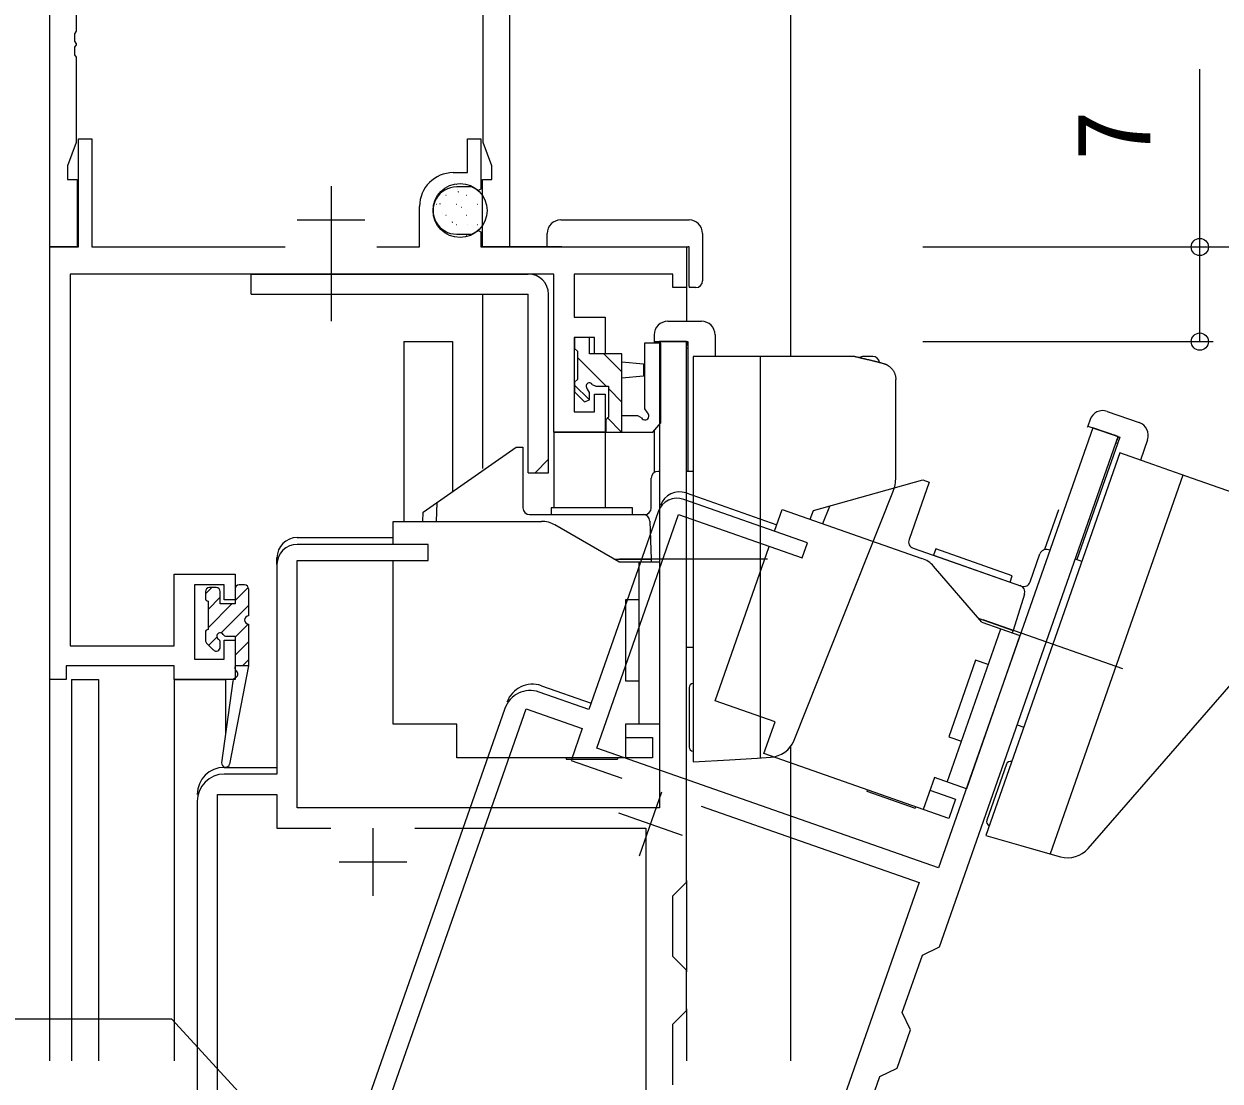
# Model space of a CAD drawing. Units: millimetres, scale not verified. Extents: x -437 to 438, y -344 to 341.
# Drawn here: x -305.8 to -217.3, y 19.5 to 97.7 of the extents above; entities that cross this region are included whole.
import ezdxf
from ezdxf.enums import TextEntityAlignment as Align

# ---------------------------------------------------------------- set-up
doc = ezdxf.new("R2010")
doc.units = ezdxf.units.MM
doc.header["$LTSCALE"] = 2
doc.layers.add('0-2_YKK_11', color=7, linetype='Continuous', lineweight=18)
doc.layers.add('0-4_YKK_12', color=2, linetype='Continuous', lineweight=18)
for name, color, linetype in [('0-3_YKK_11E', 7, 'Continuous'), ('0-5_YKK_13', 4, 'Continuous'), ('0-7_YKK_D', 6, 'Continuous')]:
    doc.layers.add(name, color=color, linetype=linetype)
doc.styles.add('ＭＳ ゴシック', font='')
doc.styles.get('ＭＳ ゴシック').set_extended_font_data('MS Gothic')

msp = doc.modelspace()

# ---------------------------------------------------------------- linework, layer by layer
at = {"layer": '0-2_YKK_11'}
for p, q in [((-283.098, 85.7), (-283.098, 80.7)), ((-285.598, 83.2), (-280.598, 83.2)), ((-279.998, 38.2), (-279.998, 33.2)), ((-282.498, 35.7), (-277.498, 35.7))]:
    msp.add_line(p, q, dxfattribs=at)
for points in [[(-303.898, 81.2), (-303.898, 145.2)], [(-269.898, 104.2), (-269.898, 81.2), (-271.898, 81.2), (-271.898, 86.2), (-271.198, 86.2), (-271.198, 87.2), (-271.828, 88.931), (-271.828, 102.27)], [(-301.968, 102.27), (-301.968, 97.158), (-302.088, 96.975), (-302.088, 96.425)], [(-302.088, 96.425), (-301.968, 96.242), (-301.968, 96.158), (-302.088, 95.975), (-302.088, 95.425), (-301.968, 95.242), (-301.968, 88.931), (-302.598, 87.2), (-302.598, 86.2), (-301.898, 86.2), (-301.898, 81.2), (-303.898, 81.2)], [(-302.698, 50.2), (-302.698, 49.2), (-303.898, 49.2), (-303.898, 81.2), (-301.798, 81.2), (-301.798, 89.2), (-300.798, 89.2), (-300.798, 81.2), (-286.48, 81.2)], [(-274.048, 86.7), (-272.998, 86.7), (-272.998, 89.2), (-271.998, 89.2), (-271.998, 85.485), (-272.198, 85.369), (-272.684, 85.65), (-273.798, 85.65)], [(-279.715, 81.2), (-276.548, 81.2), (-276.548, 84.2)], [(-273.798, 82.15), (-272.684, 82.15), (-272.198, 82.431), (-271.998, 82.315), (-271.998, 81.2), (-256.798, 81.2), (-256.798, 78.2), (-257.798, 78.2), (-257.798, 79.2), (-265.098, 79.2), (-265.098, 76), (-262.798, 76), (-262.798, 73.3), (-263.598, 73.3), (-263.598, 74.5), (-265.098, 74.5), (-265.098, 69), (-263.598, 69), (-263.598, 70.3), (-262.798, 70.3), (-262.798, 67.5), (-266.598, 67.5), (-266.598, 79.2), (-302.398, 79.2), (-302.398, 51.7), (-294.698, 51.7), (-294.698, 57), (-290.198, 57), (-290.198, 55.1), (-290.998, 55.1), (-290.998, 56.2), (-293.198, 56.2), (-293.198, 50.7), (-290.998, 50.7), (-290.998, 52.1), (-290.198, 52.1), (-290.198, 49.2), (-294.698, 49.2), (-294.698, 50.2), (-302.698, 50.2)], [(-257.798, 19.2), (-257.798, 23.7), (-256.798, 24.7), (-256.798, 27.7), (-257.798, 28.7), (-257.798, 33.2), (-256.798, 34.2), (-256.798, 74.2), (-258.798, 74.2), (-258.798, 39.7), (-285.598, 39.7), (-285.598, 58), (-275.898, 58), (-275.898, 59.2), (-285.598, 59.2)], [(-287.098, 57.7), (-287.098, 42.2), (-290.998, 42.2)], [(-292.998, 40.2), (-292.998, -15.8), (-291.698, -15.8), (-291.698, -4.3), (-279.805, -4.3)], [(-279.998, -1.8), (-279.998, -2.8), (-291.498, -2.8), (-291.498, 40.7), (-287.098, 40.7), (-287.098, 38.2), (-283.11, 38.2)], [(-276.885, 38.2), (-259.798, 38.2), (-259.798, 0.2), (-277.998, 0.2)]]:
    msp.add_lwpolyline(points, dxfattribs=at)
for centre, radius, start, end in [((-274.048, 84.2), 2.5, 90.00001, 179.99999), ((-273.798, 83.9), 1.75, 89.99999, 270.00001), ((-285.598, 57.7), 1.5, 90.00001, 179.99999), ((-290.998, 40.2), 2, 90.00001, 179.99999)]:
    msp.add_arc(centre, radius, start, end, dxfattribs=at)
at = {"layer": '0-3_YKK_11E'}
for p, q in [((-258.631, 40.858), (-260.284, 36.139)), ((-261.817, 39.325), (-257.098, 37.672))]:
    msp.add_line(p, q, dxfattribs=at)
for points in [[(-243.959, 15.589), (-242.471, 19.836), (-241.197, 20.449), (-240.205, 23.28), (-240.819, 24.555), (-239.331, 28.802), (-238.057, 29.415), (-224.836, 67.167), (-226.724, 67.828), (-238.127, 35.267), (-263.421, 44.125), (-257.372, 61.396), (-248.217, 58.19), (-247.821, 59.323), (-256.976, 62.529)], [(-258.887, 61.609), (-264.01, 46.98), (-267.691, 48.269)], [(-270.24, 47.043), (-288.748, -5.81), (-287.521, -6.24), (-283.721, 4.614), (-272.496, 0.683)], [(-271.852, 3.106), (-272.182, 2.162), (-283.036, 5.963), (-268.659, 47.019), (-264.506, 45.564), (-265.332, 43.205), (-261.569, 41.887)], [(-255.693, 39.829), (-239.566, 34.182), (-252.126, -1.683), (-269.303, 4.333)]]:
    msp.add_lwpolyline(points, dxfattribs=at)
for centre, radius in [((-257.471, 61.113), 1.5), ((-268.352, 46.382), 2)]:
    msp.add_arc(centre, radius, 70.70001, 160.69999, dxfattribs=at)
at = {"layer": '0-4_YKK_12'}
for p, q in [((-249.098, 104.2), (-249.098, 73.1)), ((-303.898, 81.2), (-303.821, 81.2)), ((-303.898, 81.2), (-303.821, 81.2)), ((-303.898, 20.987), (-303.898, 81.2)), ((-302.098, 81.2), (-301.874, 81.2)), ((-302.098, 81.2), (-301.874, 81.2)), ((-271.698, 81.2), (-271.921, 81.2)), ((-271.698, 81.2), (-271.921, 81.2)), ((-267.098, 81.2), (-269.974, 81.2)), ((-256.798, 81.2), (-256.798, 80.9)), ((-256.798, 81.2), (-256.798, 80.9)), ((-256.798, 78.5), (-256.798, 75.7)), ((-256.798, 78.5), (-256.798, 75.7)), ((-271.898, 77.7), (-271.898, 64.805)), ((-277.698, 74.2), (-277.698, 60.9)), ((-277.698, 74.2), (-274.098, 74.2)), ((-274.098, 74.2), (-274.098, 63.108)), ((-256.798, 74.2), (-257.098, 74.2)), ((-256.798, 74.2), (-256.798, 73.9)), ((-256.798, 74.2), (-256.798, 73.9)), ((-256.798, 74.2), (-256.798, 73.9)), ((-266.598, 67.5), (-266.598, 61.9)), ((-266.598, 67.5), (-262.798, 67.5)), ((-262.798, 67.5), (-262.798, 61.9)), ((-224.836, 67.167), (-225.12, 67.266)), ((-224.836, 67.167), (-224.936, 66.884)), ((-256.81, 63.001), (-250.109, 60.654)), ((-285.598, 59.7), (-278.497, 59.7)), ((-287.098, 57.7), (-287.098, 58.2)), ((-302.298, 49.2), (-302.298, 20.987)), ((-302.298, 49.2), (-300.298, 49.2)), ((-302.298, 49.2), (-300.298, 49.2)), ((-300.298, 49.2), (-300.298, 20.987)), ((-294.698, 49.2), (-294.698, 20.987)), ((-294.698, 49.2), (-290.898, 49.2)), ((-290.898, 49.2), (-290.898, 45.215)), ((-267.525, 48.741), (-263.845, 47.452)), ((-249.098, 44.231), (-249.098, 20.987)), ((-290.997, 42.7), (-287.098, 42.7)), ((-256.798, 34.324), (-256.798, 27.576)), ((-256.798, 24.824), (-256.798, 20.987))]:
    msp.add_line(p, q, dxfattribs=at)
for centre, radius, start, end in [((-257.306, 61.585), 1.5, 70.7, 160.7), ((-285.598, 58.2), 1.5, 90, 180), ((-268.186, 46.853), 2, 70.7, 160.69918), ((-290.997, 40.7), 2, 90, 179.99918)]:
    msp.add_arc(centre, radius, start, end, dxfattribs=at)
at = {"layer": '0-5_YKK_13'}
for p, q in [((-274.608, 85.045), (-274.583, 85.045)), ((-273.8, 85.853), (-273.775, 85.853)), ((-273.755, 85.459), (-273.75, 85.461)), ((-273.692, 85.28), (-273.65, 85.308)), ((-273.088, 85.045), (-273.063, 85.045)), ((-275.32, 84.358), (-275.295, 84.358)), ((-275.15, 84.965), (-275.145, 84.967)), ((-275.037, 84.39), (-274.995, 84.418)), ((-273.8, 84.358), (-273.775, 84.358)), ((-273.455, 84.145), (-273.45, 84.146)), ((-272.28, 84.358), (-272.255, 84.358)), ((-271.895, 84.697), (-271.89, 84.699)), ((-274.827, 83.659), (-274.822, 83.661)), ((-274.608, 83.55), (-274.583, 83.55)), ((-273.088, 83.55), (-273.063, 83.55)), ((-274.527, 82.345), (-274.523, 82.346)), ((-274.134, 83.028), (-274.092, 83.056)), ((-273.8, 82.863), (-273.775, 82.863)), ((-272.967, 82.897), (-272.962, 82.899)), ((-272.28, 82.863), (-272.255, 82.863)), ((-266.098, 83.2), (-266.098, 83.2)), ((-273.088, 82.055), (-273.063, 82.055)), ((-283.098, 81.2), (-283.098, 75.7)), ((-267.01, 81.2), (-267.098, 81.2)), ((-266.01, 81.2), (-267.01, 81.2)), ((-266.01, 81.2), (-256.685, 81.2)), ((-256.598, 81.2), (-256.685, 81.2)), ((-256.598, 78.792), (-256.598, 81.2)), ((-288.998, 77.7), (-288.998, 79.2)), ((-288.998, 79.2), (-268.498, 79.2)), ((-256.598, 78.292), (-256.598, 78.2)), ((-288.998, 77.7), (-268.498, 77.7)), ((-268.498, 64.5), (-268.498, 77.7)), ((-266.998, 64.5), (-266.998, 77.7)), ((-258.178, 75.7), (-255.678, 75.7)), ((-259.178, 74.7), (-259.178, 74.2)), ((-254.678, 74.7), (-254.678, 73.1)), ((-259.178, 74.2), (-258.178, 74.2)), ((-259.178, 74.2), (-259.178, 74.072)), ((-256.678, 73.7), (-256.798, 73.7)), ((-262.743, 70.9), (-264.868, 73.025)), ((-261.568, 71.97), (-262.898, 73.3)), ((-250.586, 73.1), (-253.687, 73.1)), ((-251.345, 73.1), (-251.345, 43.403)), ((-244.334, 73.1), (-250.586, 73.1)), ((-264.019, 69.932), (-265.068, 70.98)), ((-241.298, 64.195), (-241.298, 71.406)), ((-261.568, 69.725), (-262.568, 70.725)), ((-261.588, 67.5), (-262.663, 68.576)), ((-226.917, 68.426), (-227.083, 67.954)), ((-225.643, 69.039), (-223.284, 68.213)), ((-259.178, 67.622), (-259.178, 64.514)), ((-227.083, 67.954), (-227.125, 67.833)), ((-227.083, 67.954), (-226.139, 67.623)), ((-276.275, 61.584), (-269.397, 66.4)), ((-224.888, 66.656), (-225.002, 66.695)), ((-222.67, 66.938), (-223.199, 65.428)), ((-267.998, 64.5), (-266.998, 65.5)), ((-219.337, 64.076), (-222.264, 65.101)), ((-268.498, 64.5), (-266.998, 64.5)), ((-259.397, 61.9), (-259.397, 64.1)), ((-258.797, 64.6), (-258.897, 64.6)), ((-256.297, 64.6), (-256.797, 64.6)), ((-247.389, 61.698), (-239.306, 63.97)), ((-241.298, 64.176), (-241.298, 64.195)), ((-220.054, 64.327), (-229.869, 36.299)), ((-213.437, 62.01), (-219.337, 64.076)), ((-248.828, 44.706), (-241.511, 63.065)), ((-275.299, 60.9), (-275.25, 62.301)), ((-246.694, 60.73), (-246.184, 62.036)), ((-276.299, 60.9), (-276.275, 61.584)), ((-268.397, 61.4), (-259.897, 61.4)), ((-247.638, 61.06), (-247.389, 61.698)), ((-229.257, 61.745), (-230.284, 58.812)), ((-261.797, 57.9), (-266.529, 60.632)), ((-259.495, 60.917), (-259.397, 58.1)), ((-254.67, 47.629), (-250.67, 59.049)), ((-240.014, 58.92), (-231.992, 56.111)), ((-231.355, 56.417), (-230.628, 58.494)), ((-229.896, 58.767), (-229.991, 58.8)), ((-278.497, 45.9), (-278.497, 58)), ((-262.143, 58.1), (-259.397, 58.1)), ((-250.797, 58.1), (-261.747, 58.1)), ((-260.297, 45.9), (-260.297, 57.9)), ((-259.397, 58.1), (-259.404, 57.9)), ((-234.942, 53.436), (-238.505, 57.578)), ((-227.537, 57.941), (-228.009, 58.106)), ((-292.396, 55.527), (-291.923, 56)), ((-291.596, 56), (-292.096, 56)), ((-290.196, 55.033), (-289.218, 56.012)), ((-290.196, 55.9), (-290.196, 54.8)), ((-289.496, 56.2), (-289.896, 56.2)), ((-289.196, 55.9), (-289.196, 53.9)), ((-292.396, 55.7), (-292.396, 55.2)), ((-292.196, 54.38), (-291.296, 55.28)), ((-292.196, 55), (-292.196, 52.9)), ((-260.297, 55.1), (-261.297, 55.1)), ((-261.297, 55.1), (-261.297, 49.1)), ((-231.772, 55.523), (-232.611, 52.831)), ((-292.196, 53.033), (-290.429, 54.8)), ((-291.239, 52.643), (-289.196, 54.686)), ((-290.196, 52.339), (-289.233, 53.302)), ((-289.196, 53.3), (-289.196, 50.202)), ((-235.203, 53.739), (-232.611, 52.831)), ((-224.494, 49.989), (-234.829, 53.608)), ((-292.396, 52.7), (-292.396, 52.1)), ((-292.151, 51.731), (-291.54, 52.343)), ((-237.492, 41.614), (-233.526, 52.94)), ((-232.611, 52.831), (-232.683, 52.645)), ((-292.309, 51.888), (-291.809, 51.388)), ((-291.296, 51.6), (-291.296, 51.939)), ((-290.196, 50.992), (-289.196, 51.992)), ((-256.797, 51.6), (-256.297, 51.6)), ((-227.063, 36.697), (-214.089, 51.606)), ((-289.639, 50.202), (-289.196, 50.645)), ((-235.396, 50.628), (-237.379, 44.965)), ((-234.452, 50.297), (-235.396, 50.628)), ((-289.196, 50.202), (-290.603, 42.939)), ((-290.196, 50.202), (-290.21, 50.115)), ((-289.196, 50.202), (-290.196, 50.202)), ((-290.37, 49.088), (-291.193, 43.044)), ((-261.297, 49.1), (-260.297, 49.1)), ((-256.598, 48.6), (-256.598, 44.2)), ((-250.234, 46.076), (-254.67, 47.629)), ((-251.06, 43.717), (-250.234, 46.076)), ((-273.797, 45.9), (-278.497, 45.9)), ((-273.797, 43.4), (-273.797, 45.9)), ((-261.297, 45.9), (-261.297, 43.4)), ((-232.305, 45.837), (-231.833, 45.672)), ((-261.297, 44.9), (-259.297, 44.9)), ((-237.379, 44.965), (-236.435, 44.634)), ((-265.697, 43.4), (-265.697, 43.3)), ((-261.897, 43.4), (-261.897, 43.3)), ((-253.614, 43.264), (-251.553, 43.39)), ((-251.553, 43.39), (-250.564, 43.451)), ((-265.697, 43.3), (-261.897, 43.3)), ((-256.298, 43.1), (-253.614, 43.264)), ((-233.109, 42.94), (-234.563, 38.787)), ((-238.436, 41.945), (-239.263, 39.585)), ((-243.415, 41.039), (-243.448, 40.945)), ((-243.448, 40.945), (-239.862, 39.689)), ((-238.767, 41.001), (-236.879, 40.34)), ((-239.829, 39.783), (-239.862, 39.689)), ((-234.644, 37.65), (-232.056, 36.918)), ((-232.056, 36.918), (-230.07, 36.355)), ((-230.07, 36.355), (-229.116, 36.086))]:
    msp.add_line(p, q, dxfattribs=at)
for points in [[(-266.098, 83.2), (-256.598, 83.2), (-256.597, 83.2)], [(-267.098, 81.2), (-267.098, 82.2), (-267.098, 82.2)], [(-255.598, 82.2), (-255.598, 82.2), (-255.598, 78.7), (-255.598, 78.7)], [(-256.598, 78.292), (-256.598, 78.36), (-256.598, 78.542), (-256.598, 78.792)], [(-256.097, 78.2), (-256.098, 78.2), (-256.598, 78.2)], [(-261.568, 67.5), (-261.568, 73.3), (-263.968, 73.3), (-263.968, 74.5), (-265.068, 74.5), (-265.068, 73.7), (-264.868, 73.5), (-264.868, 71.4), (-265.068, 71.2), (-265.068, 70.476), (-264.338, 69.746), (-263.968, 69.9), (-263.968, 70.439), (-264.104, 70.69)], [(-263.758, 71.036), (-263.507, 70.9), (-262.568, 70.9), (-262.568, 68.6), (-262.768, 68.4), (-262.768, 67.5), (-259.268, 67.5), (-258.698, 68.198), (-258.698, 74.084), (-259.898, 74.084), (-259.898, 69.236), (-259.733, 68.968)], [(-258.178, 74.2), (-256.678, 74.2), (-256.678, 64.6)], [(-261.568, 72.7), (-259.968, 72.557), (-259.968, 71.643), (-261.568, 71.5)], [(-253.687, 73.1), (-256.298, 73.1), (-256.298, 43.1)], [(-244.334, 73.1), (-244.304, 73.093), (-244.275, 73.086), (-244.247, 73.08), (-244.219, 73.074), (-244.167, 73.061), (-244.116, 73.05), (-244.069, 73.039), (-244.024, 73.029), (-243.982, 73.019), (-243.943, 73.01), (-243.905, 73.001), (-243.871, 72.993), (-243.838, 72.986), (-243.807, 72.979), (-243.779, 72.972), (-243.753, 72.966), (-243.728, 72.96), (-243.706, 72.955), (-243.685, 72.95), (-243.666, 72.946), (-243.648, 72.942), (-243.632, 72.938), (-243.617, 72.935), (-243.604, 72.932), (-243.591, 72.929), (-243.581, 72.926), (-243.571, 72.924), (-243.562, 72.922), (-243.554, 72.92), (-243.547, 72.919), (-243.534, 72.916), (-243.525, 72.913), (-243.516, 72.912), (-243.509, 72.91), (-243.496, 72.907), (-243.469, 72.9), (-243.417, 72.888), (-243.366, 72.876), (-243.316, 72.864)], [(-242.998, 73.1), (-243.086, 73.1), (-243.174, 73.1), (-243.262, 73.1), (-243.349, 73.1), (-243.437, 73.1), (-243.524, 73.1), (-243.611, 73.1), (-243.698, 73.1)], [(-243.316, 72.864), (-243.267, 72.852), (-243.22, 72.841), (-243.173, 72.83), (-243.127, 72.819), (-243.082, 72.808), (-243.038, 72.797), (-242.994, 72.786), (-242.952, 72.776), (-242.911, 72.766), (-242.87, 72.756), (-242.831, 72.746), (-242.792, 72.736), (-242.755, 72.727), (-242.719, 72.718), (-242.684, 72.709), (-242.65, 72.7), (-242.617, 72.692), (-242.585, 72.684), (-242.554, 72.676), (-242.524, 72.668), (-242.495, 72.66), (-242.467, 72.653), (-242.439, 72.646), (-242.413, 72.639), (-242.388, 72.632), (-242.363, 72.626), (-242.316, 72.612), (-242.271, 72.599), (-242.226, 72.586), (-242.203, 72.579), (-242.18, 72.572), (-242.154, 72.563), (-242.141, 72.559), (-242.127, 72.554), (-242.112, 72.548), (-242.096, 72.542), (-242.079, 72.536), (-242.061, 72.528), (-242.041, 72.52)], [(-242.041, 72.52), (-242.02, 72.511), (-241.997, 72.5), (-241.972, 72.488), (-241.947, 72.475), (-241.92, 72.46), (-241.892, 72.444), (-241.863, 72.427), (-241.834, 72.408), (-241.805, 72.388), (-241.776, 72.367), (-241.747, 72.344), (-241.719, 72.321), (-241.691, 72.296), (-241.663, 72.27), (-241.637, 72.243), (-241.611, 72.216), (-241.586, 72.187), (-241.561, 72.158), (-241.538, 72.127), (-241.515, 72.096), (-241.494, 72.064), (-241.473, 72.032), (-241.454, 71.999), (-241.435, 71.965), (-241.418, 71.93), (-241.402, 71.895), (-241.386, 71.86), (-241.372, 71.824), (-241.359, 71.787), (-241.347, 71.75), (-241.337, 71.713), (-241.328, 71.675), (-241.32, 71.637), (-241.314, 71.599), (-241.309, 71.561), (-241.306, 71.522), (-241.303, 71.484), (-241.299, 71.406)], [(-260.127, 68.55), (-260.387, 68.7), (-261.568, 68.7)], [(-226.139, 67.623), (-224.723, 67.128), (-227.896, 58.067)], [(-269.397, 66.4), (-268.897, 66.4), (-268.897, 61.9)], [(-222.264, 65.101), (-224.728, 65.964), (-234.644, 37.65)], [(-239.306, 63.97), (-238.834, 63.804), (-240.321, 59.557)], [(-250.274, 60.182), (-249.712, 61.786), (-239.36, 58.161)], [(-278.497, 59.2), (-278.497, 60.9), (-267.529, 60.9)], [(-261.797, 57.9), (-258.797, 57.9), (-258.797, 45.9), (-261.297, 45.9)], [(-290.196, 54.8), (-291.296, 54.8), (-291.296, 55.7)], [(-234.942, 53.436), (-232.111, 52.444), (-236.077, 41.118), (-238.436, 41.945)], [(-290.835, 52.4), (-290.196, 52.4), (-290.196, 50.202)], [(-259.297, 44.9), (-259.297, 43.4), (-273.797, 43.4)], [(-236.879, 40.34), (-237.375, 38.924), (-251.06, 43.717)]]:
    msp.add_lwpolyline(points, dxfattribs=at)
for points in [[(-260.797, 61.9), (-266.797, 61.9), (-266.797, 61.4), (-260.797, 61.4)], [(-232.676, 56.88), (-238.339, 58.863), (-238.504, 58.391), (-232.841, 56.408)]]:
    msp.add_lwpolyline(points, close=True, dxfattribs=at)
msp.add_circle((-273.548, 83.9), 2, dxfattribs=at)
for centre, radius, start, end in [((-266.098, 82.2), 1, 90.00218, 179.99782), ((-256.598, 82.2), 1, 0.00218, 89.99782), ((-268.498, 77.7), 1.5, 0, 90), ((-256.098, 78.7), 0.5, 270, 0), ((-258.178, 74.7), 1, 90, 180), ((-255.678, 74.7), 1, 0, 90), ((-243.698, 72.6), 0.5, 90, 123.50115), ((-242.998, 72.6), 0.5, 7.57209, 90), ((-263.968, 70.9), 0.25, 33.05571, 236.94429), ((-225.974, 68.095), 1, 70.7, 160.7), ((-259.868, 68.7), 0.3, 209.99998, 63.25632), ((-223.614, 67.269), 1, 340.7, 70.7), ((-258.897, 64.1), 0.5, 90, 180), ((-244.298, 64.176), 3, 338.26936, 0), ((-268.397, 61.9), 0.5, 180, 270), ((-259.995, 60.9), 0.5, 2, 90), ((-259.897, 61.9), 0.5, 270, 0), ((-267.529, 58.9), 2, 60, 90), ((-239.849, 59.392), 0.5, 160.7, 250.7), ((-230.156, 58.329), 0.5, 70.7, 160.7), ((-240.021, 56.274), 2, 40.7, 70.7), ((-292.096, 55.7), 0.3, 90, 180), ((-291.596, 55.7), 0.3, 0, 90), ((-289.896, 55.9), 0.3, 90, 180), ((-289.496, 55.9), 0.3, 0, 90), ((-232.25, 55.671), 0.5, 342.7, 70.7), ((-231.827, 56.583), 0.5, 250.7, 340.7), ((-292.196, 55.2), 0.2, 180, 270), ((-289.196, 53.6), 0.3, 90, 270), ((-292.196, 52.7), 0.2, 90, 180), ((-291.296, 52.4), 0.25, 33.05573, 236.94427), ((-290.835, 52.7), 0.3, 213.05573, 270), ((-292.096, 52.1), 0.3, 180, 225), ((-291.596, 51.6), 0.3, 225, 0), ((-291.596, 51.939), 0.3, 0, 56.94427), ((-289.914, 50.067), 0.3, 170.80246, 230.80246), ((-290.294, 49.602), 0.3, 291.55064, 50.80246), ((-290.073, 49.044), 0.3, 111.55064, 171.55064), ((-256.298, 48.6), 0.3, 90, 180), ((-250.686, 45.447), 2, 273.5, 338.26936), ((-256.298, 44.2), 0.3, 180, 270), ((-290.896, 43), 0.3, 171.55064, 348.25019), ((-232.826, 42.841), 0.3, 70.7, 160.7), ((-234.28, 38.688), 0.3, 160.7, 250.7), ((-228.571, 38.01), 2, 254.2, 318.96936)]:
    msp.add_arc(centre, radius, start, end, dxfattribs=at)
at = {"layer": '0-7_YKK_D'}
for p, q in [((-239.298, 81.2), (-197.798, 81.2)), ((-239.298, 81.2), (-217.798, 81.2)), ((-239.298, 81.2), (-197.798, 81.2)), ((-239.298, 74.2), (-217.798, 74.2))]:
    msp.add_line(p, q, dxfattribs=at)
for points in [[(-218.798, 74.2), (-218.798, 81.2), (-218.798, 94.348)], [(-286.612, 15.071), (-294.88, 24.073), (-333.315, 24.073)]]:
    msp.add_lwpolyline(points, dxfattribs=at)
for centre in [(-218.798, 81.2), (-218.798, 74.2)]:
    msp.add_circle(centre, 0.637, dxfattribs=at)

# ---------------------------------------------------------------- texts
at = {"layer": '0-7_YKK_D', "style": 'ＭＳ ゴシック'}
msp.add_text('7', height=5.499, rotation=90, dxfattribs=at).set_placement((-220.798, 87.576), align=Align.BOTTOM_LEFT)

doc.saveas('drawing.dxf')
